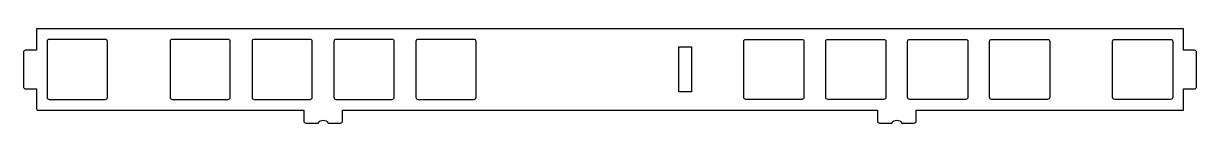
# Model space of a CAD drawing. Header units: millimetres. Extents: x -232 to 41, y -13 to 9.
import ezdxf

# ---------------------------------------------------------------- set-up
doc = ezdxf.new("R2010")
doc.units = ezdxf.units.MM
doc.layers.get('0').update_dxf_attribs({"linetype": 'CONTINUOUS'})

msp = doc.modelspace()

# ---------------------------------------------------------------- linework, layer by layer
for points in [[(-157.93, -12.52, 0.414214), (-157.43, -12.02), (-157.43, -9.52), (-33.07, -9.52), (-33.07, -12.02, 0.414214), (-32.57, -12.52), (-29.73, -12.52, -0.563093), (-27.42, -12.52), (-24.57, -12.52, 0.414214), (-24.07, -12.02), (-24.07, -9.52), (38.1, -9.52), (38.1, -4.55), (40.6, -4.55, 0.414214), (41.1, -4.05), (41.1, 3.95, 0.414214), (40.6, 4.45), (38.1, 4.45), (38.1, 9.43), (-228.6, 9.43), (-228.6, 4.45), (-231.1, 4.45, 0.414214), (-231.6, 3.95), (-231.6, -4.05, 0.414214), (-231.1, -4.55), (-228.6, -4.55), (-228.6, -9.02, 0.414214), (-228.1, -9.52), (-166.43, -9.52), (-166.43, -12.02, 0.414214), (-165.93, -12.52), (-163.08, -12.52, -0.563093), (-160.77, -12.52)], [(-212.09, 6.5, 0.414214), (-212.59, 7), (-225.59, 7, 0.414214), (-226.09, 6.5), (-226.09, -6.5, 0.414214), (-225.59, -7), (-212.59, -7, 0.414214), (-212.09, -6.5)], [(-183.52, 6.5, 0.414214), (-184.02, 7), (-197.02, 7, 0.414214), (-197.52, 6.5), (-197.52, -6.5, 0.414214), (-197.02, -7), (-184.02, -7, 0.414214), (-183.52, -6.5)], [(-177.97, 7, 0.414214), (-178.47, 6.5), (-178.47, -6.5, 0.414214), (-177.97, -7), (-164.97, -7, 0.414214), (-164.47, -6.5), (-164.47, 6.5, 0.414214), (-164.97, 7)], [(-159.42, -6.5, 0.414214), (-158.92, -7), (-145.92, -7, 0.414214), (-145.42, -6.5), (-145.42, 6.5, 0.414214), (-145.92, 7), (-158.92, 7, 0.414214), (-159.42, 6.5)], [(-140.37, -6.5, 0.414214), (-139.87, -7), (-126.87, -7, 0.414214), (-126.37, -6.5), (-126.37, 6.5, 0.414214), (-126.87, 7), (-139.87, 7, 0.414214), (-140.37, 6.5)], [(-63.66, 7), (-50.66, 7, -0.414214), (-50.16, 6.5), (-50.16, -6.5, -0.414214), (-50.66, -7), (-63.66, -7, -0.414214), (-64.16, -6.5), (-64.16, 6.5, -0.414214)], [(-44.61, 7), (-31.61, 7, -0.414214), (-31.11, 6.5), (-31.11, -6.5, -0.414214), (-31.61, -7), (-44.61, -7, -0.414214), (-45.11, -6.5), (-45.11, 6.5, -0.414214)], [(-25.56, 7), (-12.56, 7, -0.414214), (-12.06, 6.5), (-12.06, -6.5, -0.414214), (-12.56, -7), (-25.56, -7, -0.414214), (-26.06, -6.5), (-26.06, 6.5, -0.414214)], [(-6.51, 7), (6.49, 7, -0.414214), (6.99, 6.5), (6.99, -6.5, -0.414214), (6.49, -7), (-6.51, -7, -0.414214), (-7.01, -6.5), (-7.01, 6.5, -0.414214)], [(22.07, 7), (35.07, 7, -0.414214), (35.57, 6.5), (35.57, -6.5, -0.414214), (35.07, -7), (22.07, -7, -0.414214), (21.57, -6.5), (21.57, 6.5, -0.414214)]]:
    msp.add_lwpolyline(points, format="xyb", close=True)
msp.add_lwpolyline([(-76.28, -5.28), (-79.22, -5.28), (-79.22, 5.28), (-76.28, 5.28)], close=True)

doc.saveas('drawing.dxf')
